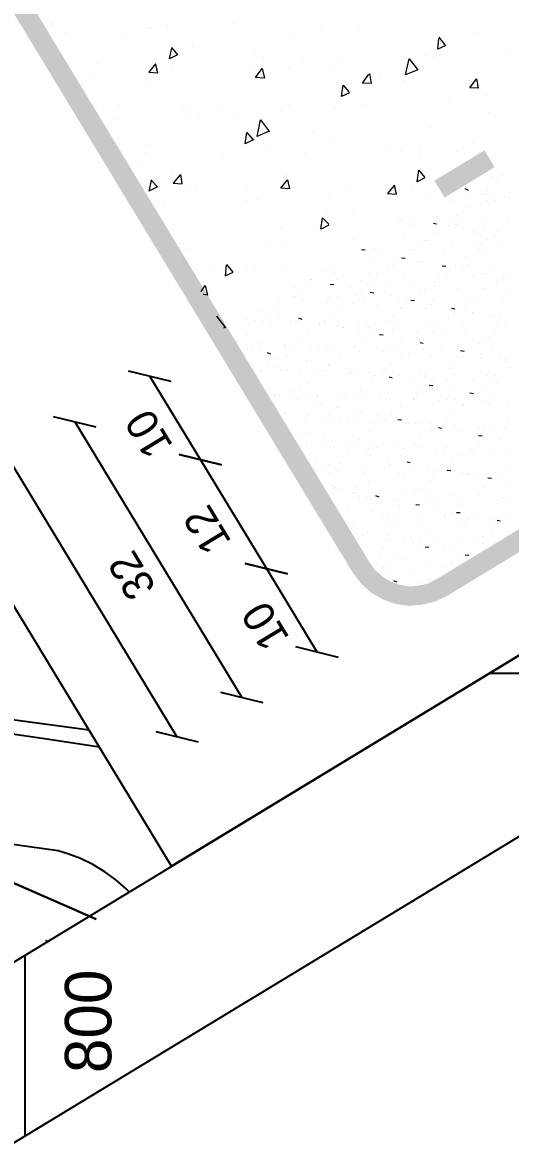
# Model space of a CAD drawing. Header units: metres. Extents: x 218299 to 220222, y 572714 to 574340.
# Drawn here: x 219799.8 to 219831.4, y 573369 to 573442.1 of the extents above; entities that cross this region are included whole.
import ezdxf
from ezdxf.enums import TextEntityAlignment as Align

# ---------------------------------------------------------------- set-up
doc = ezdxf.new("R2010")
doc.units = ezdxf.units.M
doc.header["$MEASUREMENT"] = 0
for name, color, linetype in [('1201', 7, 'Continuous'), ('1202', 7, 'Continuous'), ('1601', 44, 'LANDBORDER'), ('1602', 44, 'Continuous'), ('I_OTHER', 7, 'Continuous'), ('M2200', 253, 'Continuous'), ('M2401', 7, 'Continuous'), ('M2404', 7, 'Continuous'), ('M2605', 253, 'Continuous'), ('PDF_Solid Fills', 1, 'Continuous')]:
    doc.layers.add(name, color=color, linetype=linetype)
doc.layers.add('PDF_Geometry', color=7, linetype='Continuous', true_color=0xffa300)
doc.linetypes.add('LANDBORDER', pattern='A,6.25,[208,elecad.shx,S=0.02,R=0,X=-0.6,Y=0],12.5,[208,elecad.shx,S=0.02,R=180,X=0.6,Y=0],6.25', length=25)

# ---------------------------------------------------------------- blocks, each defined once
blk = doc.blocks.new('111')
at = {"layer": 'M2200'}
blk.add_polyline3d([(219804.135, 573396.306, 595.965), (219793.524, 573397.744, 595.965), (219793.613, 573398.399, 602.025), (219788.375, 573399.109, 601.455), (219789.513, 573407.506, 601.455), (219788.978, 573407.578, 600.765), (219789.183, 573409.093, 607.005), (219780.499, 573410.27, 607.605), (219780.431, 573409.77, 607.185), (219777.205, 573410.207, 607.185), (219777.207, 573410.757, 607.635), (219775.686, 573410.988, 607.591), (219774.465, 573411.174, 607.555), (219755.221, 573414.103, 606.992), (219754.625, 573414.184, 606.975), (219755.873, 573423.393, 607.881), (219756.361, 573426.993, 608.235), (219755.738, 573427.077, 608.235), (219756.093, 573429.697, 608.235), (219758.039, 573429.433, 607.185), (219760.648, 573448.687, 605.833)], dxfattribs=at)
at = {"layer": 'M2401'}
blk.add_polyline3d([(219804.792, 573395.222, 592.831), (219801.239, 573395.751, 592.831), (219792.619, 573397.009, 592.831), (219787.29, 573397.729, 592.831), (219782.224, 573398.425, 592.831), (219776.997, 573399.211, 592.831), (219772.59, 573399.786, 592.831), (219768.082, 573400.448, 592.831), (219758.445, 573401.826, 592.831), (219755.607, 573402.191, 592.831)], dxfattribs=at)
at = {"layer": 'M2404'}
blk.add_polyline3d([(219804.792, 573395.222, 592.831), (219801.239, 573395.751, 592.831), (219792.619, 573397.009, 592.831), (219787.29, 573397.729, 592.831), (219782.224, 573398.425, 592.831), (219776.997, 573399.211, 592.831), (219772.59, 573399.786, 592.831), (219768.082, 573400.448, 592.831), (219758.445, 573401.826, 592.831), (219755.607, 573402.191, 592.831)], dxfattribs=at)
at = {"layer": 'M2605'}
for points in [[(219806.712, 573385.852, 592.386), (219806.528, 573386.05, 592.396), (219805.86, 573386.637, 592.406), (219805.142, 573387.161, 592.421), (219804.38, 573387.62, 592.44), (219803.58, 573388.007, 592.464), (219802.749, 573388.322, 592.493), (219802.129, 573388.503, 592.516), (219797.463, 573389.158, 592.516), (219793.5, 573389.717, 592.486), (219788.552, 573390.394, 592.516), (219784.159, 573391.073, 592.696), (219779.571, 573391.806, 593.026), (219771.184, 573393.121, 593.521)], [(219801.442, 573382.656, 591.407), (219801.324, 573382.741, 591.391)]]:
    blk.add_polyline3d(points, dxfattribs=at)
blk = doc.blocks.new('_Oblique')
at = {"color": 0, "linetype": 'ByBlock', "lineweight": -2}
blk.add_line((-0.5, -0.5), (0.5, 0.5), dxfattribs=at)
blk = doc.blocks.new('A$Cddbfb265')
blk.add_lwpolyline([(8.697, 45.226), (58.68, 45.226), (58.68, 2.528), (8.697, 2.528)], close=True)
at = {"layer": 'I_OTHER'}
for p, q in [((11.018, 36.005), (11.018, 6.017)), ((13.468, 16.431), (13.468, 6.017)), ((16.308, 16.431), (16.308, 13.281)), ((16.308, 13.281), (16.308, 9.163)), ((16.308, 9.163), (16.308, 6.017))]:
    blk.add_line(p, q, dxfattribs=at)
at = {"layer": 'PDF_Geometry', "color": 7, "lineweight": 20}
for points in [[(19.48, 27.816), (19.48, 27.816)], [(19.503, 27.839), (19.503, 27.839)], [(19.741, 27.342), (19.741, 27.342)], [(21.257, 26.323), (21.257, 26.323)], [(22.108, 26.062), (22.108, 26.062)], [(22.155, 26.062), (22.155, 26.062)], [(19.316, 25.592), (19.316, 25.592)], [(19.67, 25.732), (19.67, 25.732)], [(20.095, 25.946), (20.095, 25.946)], [(22.676, 25.825), (22.676, 25.825)], [(22.416, 25.164), (22.463, 24.857), (22.179, 24.88), (22.416, 25.141)], [(21.183, 24.596), (21.183, 24.596)], [(23.007, 24.833), (23.007, 24.833)], [(24.523, 24.787), (24.523, 24.787)], [(19.978, 24.429), (19.978, 24.429)], [(22.085, 24.476), (22.085, 24.476)], [(19.624, 24.122), (19.624, 24.122)], [(19.173, 23.484), (19.173, 23.484)], [(24.71, 23.671), (24.71, 23.671)], [(25.989, 23.484), (25.989, 23.484)], [(21.728, 23.364), (21.728, 23.364)], [(21.918, 23.2), (21.918, 23.2)], [(24.309, 23.27), (24.309, 23.27)], [(24.473, 23.177), (24.473, 23.177)], [(24.784, 23.341), (24.784, 23.341)], [(26.864, 23.154), (26.864, 23.154)], [(19.931, 22.703), (19.931, 22.703)], [(20.191, 22.843), (20.191, 22.843)], [(21.751, 22.94), (21.751, 22.94)], [(22.035, 22.87), (22.035, 22.87)], [(22.746, 22.726), (22.746, 22.726)], [(19.574, 22.536), (19.574, 22.536)], [(25.328, 22.633), (25.328, 22.633)], [(25.872, 22.633), (25.872, 22.633)], [(27.883, 22.512), (27.883, 22.512)], [(23.054, 22.135), (23.054, 22.135)], [(26.911, 21.945), (26.911, 21.945)], [(19.624, 21.828), (19.387, 21.567)], [(19.624, 21.851), (19.694, 21.544), (19.41, 21.567)], [(20.262, 21.661), (20.262, 21.661)], [(23.718, 21.21), (23.291, 21.26), (23.668, 21.661), (23.718, 21.186)], [(24.403, 21.567), (24.403, 21.567)], [(24.71, 21.591), (24.71, 21.591)], [(26.534, 21.828), (26.534, 21.828)], [(20.522, 21.497), (20.191, 21.377), (20.429, 21.21), (20.545, 21.497)], [(21.965, 21.26), (21.965, 21.26)], [(23.15, 21.236), (22.84, 21.26), (23.077, 21.544), (23.124, 21.236)], [(23.505, 21.447), (23.505, 21.447)], [(26.58, 20.926), (26.297, 20.953), (26.534, 21.236), (26.58, 20.953)], [(19.503, 20.926), (19.503, 20.926)], [(20.475, 21.046), (20.475, 21.046)], [(20.783, 20.926), (20.783, 20.926)], [(27.455, 21.116), (27.339, 20.809), (27.101, 20.976), (27.432, 21.116)], [(27.716, 20.953), (27.716, 20.953)], [(30.037, 20.619), (29.753, 20.642), (29.967, 20.926)], [(30.037, 20.642), (29.99, 20.953)], [(23.338, 20.832), (23.338, 20.832)], [(25.919, 20.715), (25.919, 20.715)], [(28.474, 20.595), (28.474, 20.595)], [(29.302, 20.665), (29.302, 20.665)], [(29.516, 20.502), (29.516, 20.502)], [(31.052, 20.502), (31.052, 20.502)], [(24.901, 20.455), (24.901, 20.455)], [(26.841, 20.335), (26.841, 20.335)], [(28.307, 20.335), (28.307, 20.335)], [(22.108, 19.981), (22.108, 19.981)], [(24.356, 19.981), (24.356, 19.981)], [(25.278, 19.934), (25.278, 19.934)], [(19.29, 19.506), (19.29, 19.506)], [(21.918, 19.673), (21.918, 19.673)], [(22.249, 19.53), (22.249, 19.53)], [(23.458, 19.697), (23.458, 19.697)], [(31.694, 19.39), (31.694, 19.39)], [(19.22, 19.129), (19.22, 19.129)], [(19.457, 19.343), (19.457, 19.343)], [(29.256, 19.082), (29.256, 19.082)], [(26.794, 18.725), (26.794, 18.725)], [(30.084, 18.845), (30.084, 18.845)], [(19.834, 18.464), (19.834, 18.464)], [(22.416, 18.371), (22.416, 18.371)], [(24.286, 18.371), (24.286, 18.371)], [(27.055, 18.441), (27.055, 18.441)], [(28.26, 18.608), (28.26, 18.608)], [(30.321, 18.561), (30.321, 18.561)], [(19.149, 17.92), (19.363, 18.017), (19.266, 17.71), (19.149, 17.803)], [(20.285, 18.231), (20.071, 17.947), (20.355, 17.92), (20.308, 18.231)], [(21.848, 18.064), (21.848, 18.064)], [(23.505, 17.636), (23.742, 17.92), (23.812, 17.636)], [(24.002, 18.04), (24.002, 18.04)], [(24.971, 18.254), (24.971, 18.254)], [(27.506, 18.064), (27.506, 18.064)], [(27.552, 18.157), (27.552, 18.157)], [(30.107, 18.04), (30.107, 18.04)], [(19.387, 17.733), (19.387, 17.733)], [(20.853, 17.827), (20.853, 17.827)], [(20.996, 17.636), (20.996, 17.636)], [(22.179, 17.803), (22.179, 17.803)], [(23.434, 17.733), (23.434, 17.733)], [(23.528, 17.636), (23.812, 17.613)], [(24.71, 17.589), (24.71, 17.589)], [(25.989, 17.613), (25.989, 17.613)], [(27.245, 17.306), (26.961, 17.329), (27.195, 17.613)], [(27.195, 17.636), (27.245, 17.329)], [(28.568, 17.496), (28.568, 17.496)], [(29.185, 17.473), (29.185, 17.473)], [(19.22, 16.501), (19.173, 16.975), (19.149, 16.928)], [(21.895, 17.115), (21.895, 17.115)], [(26.724, 17.142), (26.724, 17.142)], [(28.664, 17.022), (28.664, 17.022)], [(28.805, 16.952), (28.805, 16.952)], [(19.22, 16.524), (19.149, 16.524)], [(21.801, 16.477), (21.801, 16.477)], [(24.239, 16.785), (24.239, 16.785)], [(25.776, 16.547), (25.776, 16.547)], [(25.846, 16.524), (25.846, 16.524)], [(26.985, 16.714), (26.985, 16.714)]]:
    blk.add_lwpolyline(points, dxfattribs=at)
for points in [[(21.704, 24.974), (21.374, 24.857), (21.611, 24.69)], [(24.57, 23.057), (24.473, 22.749), (24.239, 22.916)], [(28.851, 20.408), (28.427, 20.478), (28.805, 20.856)], [(23.314, 19.269), (23.077, 19.436), (23.411, 19.553)], [(30.321, 19.176), (30.224, 18.892), (29.99, 19.036)], [(26.18, 17.329), (26.273, 17.613), (25.943, 17.496)]]:
    blk.add_lwpolyline(points, close=True, dxfattribs=at)
at = {"layer": 'PDF_Geometry', "lineweight": 20}
for points in [[(19.931, 16.384), (19.931, 16.384)], [(20.168, 16.217), (20.168, 16.217)], [(20.499, 16.36), (20.499, 16.36)], [(20.973, 16.147), (20.973, 16.147)], [(21.183, 16.407), (21.183, 16.407)], [(21.611, 16.217), (21.611, 16.217)], [(21.658, 16.217), (21.658, 16.217)], [(21.871, 16.264), (21.871, 16.264)], [(22.249, 16.314), (22.249, 16.314)], [(22.369, 16.407), (22.369, 16.407)], [(22.416, 16.407), (22.416, 16.407)], [(22.913, 16.384), (22.913, 16.384)], [(23.15, 16.431), (23.15, 16.431)], [(23.15, 16.217), (23.15, 16.217)], [(24.286, 16.384), (24.38, 16.314)], [(24.663, 16.217), (24.663, 16.217)], [(26.156, 16.217), (26.156, 16.217)], [(26.226, 16.36), (26.226, 16.36)], [(27.646, 16.217), (27.646, 16.217)], [(28.167, 16.337), (28.237, 16.24)], [(29.135, 16.217), (29.135, 16.217)], [(19.266, 15.91), (19.266, 15.91)], [(19.316, 15.91), (19.316, 15.91)], [(19.67, 15.956), (19.67, 15.956)], [(20.332, 16.053), (20.332, 16.053)], [(20.545, 15.91), (20.545, 15.91)], [(20.569, 16.077), (20.569, 16.077)], [(20.899, 15.98), (20.899, 15.98)], [(21.848, 15.956), (21.848, 15.956)], [(22.84, 15.956), (22.937, 15.886)], [(23.1, 15.98), (23.1, 15.98)], [(24.333, 15.956), (24.333, 15.956)], [(24.784, 15.933), (24.784, 15.933)], [(25.635, 16.003), (25.635, 16.003)], [(26.724, 15.91), (26.794, 15.839)], [(26.888, 16.03), (26.888, 16.03)], [(27.245, 15.719), (27.245, 15.719)], [(27.479, 15.743), (27.479, 15.743)], [(27.883, 15.793), (27.883, 15.793)], [(28.12, 16.03), (28.12, 16.03)], [(28.521, 15.886), (28.521, 15.886)], [(28.664, 15.863), (28.664, 15.863)], [(28.781, 15.91), (28.781, 15.91)], [(29.185, 15.98), (29.185, 15.98)], [(29.423, 16.077), (29.423, 16.077)], [(19.457, 15.556), (19.457, 15.556)], [(19.624, 15.602), (19.624, 15.602)], [(19.811, 15.459), (19.811, 15.459)], [(19.954, 15.459), (19.954, 15.459)], [(21.113, 15.602), (21.113, 15.602)], [(21.233, 15.485), (21.233, 15.485)], [(21.327, 15.485), (21.327, 15.485)], [(21.397, 15.556), (21.467, 15.459)], [(22.463, 15.485), (22.463, 15.485)], [(22.606, 15.602), (22.606, 15.602)], [(22.817, 15.485), (22.817, 15.485)], [(23.338, 15.509), (23.338, 15.509)], [(23.742, 15.532), (23.742, 15.532)], [(24.119, 15.602), (24.119, 15.602)], [(24.309, 15.485), (24.309, 15.485)], [(24.64, 15.365), (24.64, 15.365)], [(24.901, 15.412), (24.901, 15.412)], [(25.017, 15.532), (25.017, 15.532)], [(25.255, 15.485), (25.351, 15.412)], [(25.278, 15.459), (25.278, 15.459)], [(25.612, 15.602), (25.612, 15.602)], [(25.799, 15.485), (25.799, 15.485)], [(25.943, 15.556), (25.943, 15.556)], [(26.203, 15.579), (26.203, 15.579)], [(26.25, 15.532), (26.25, 15.532)], [(26.58, 15.626), (26.58, 15.626)], [(27.101, 15.602), (27.101, 15.602)], [(27.218, 15.435), (27.218, 15.435)], [(27.315, 15.485), (27.315, 15.485)], [(27.552, 15.579), (27.552, 15.579)], [(28.591, 15.626), (28.591, 15.626)], [(28.805, 15.602), (28.805, 15.602)], [(28.805, 15.485), (28.805, 15.485)], [(29.135, 15.435), (29.135, 15.435)], [(19.34, 14.988), (19.34, 14.988)], [(19.954, 15.128), (20.024, 15.035)], [(20.545, 15.011), (20.545, 15.011)], [(20.569, 14.988), (20.569, 14.988)], [(21.871, 15.035), (21.871, 15.035)], [(21.895, 15.081), (21.895, 15.081)], [(22.035, 15.011), (22.035, 15.011)], [(22.062, 15.035), (22.062, 15.035)], [(22.322, 15.058), (22.322, 15.058)], [(22.7, 15.128), (22.7, 15.128)], [(23.124, 15.035), (23.124, 15.035)], [(23.361, 15.198), (23.361, 15.198)], [(23.551, 15.011), (23.551, 15.011)], [(23.598, 15.248), (23.598, 15.248)], [(23.812, 15.058), (23.905, 14.988)], [(24.002, 15.295), (24.002, 15.295)], [(24.356, 15.035), (24.356, 15.035)], [(25.041, 15.011), (25.041, 15.011)], [(25.659, 15.081), (25.659, 15.081)], [(25.776, 15.035), (25.776, 15.035)], [(26.534, 15.011), (26.534, 15.011)], [(26.911, 15.105), (26.911, 15.105)], [(27.693, 15.011), (27.693, 15.011)], [(28.047, 15.011), (28.047, 15.011)], [(28.143, 15.105), (28.143, 15.105)], [(29.232, 15.342), (29.232, 15.342)], [(19.48, 14.704), (19.48, 14.704)], [(19.717, 14.727), (19.717, 14.727)], [(20.118, 14.774), (20.118, 14.774)], [(20.452, 14.654), (20.452, 14.654)], [(20.759, 14.868), (20.759, 14.868)], [(21.02, 14.891), (21.02, 14.891)], [(21.397, 14.941), (21.397, 14.941)], [(22.369, 14.654), (22.369, 14.654)], [(27.576, 14.654), (27.576, 14.654)], [(27.789, 14.914), (27.789, 14.914)], [(28.828, 14.654), (28.828, 14.654)], [(20.001, 14.537), (20.001, 14.537)], [(20.001, 14.397), (20.001, 14.397)], [(20.215, 14.276), (20.215, 14.276)], [(21.257, 14.56), (21.257, 14.56)], [(21.494, 14.397), (21.494, 14.397)], [(21.704, 14.276), (21.704, 14.276)], [(22.463, 14.56), (22.463, 14.56)], [(22.486, 14.537), (22.486, 14.537)], [(23.007, 14.397), (23.007, 14.397)], [(23.197, 14.276), (23.197, 14.276)], [(23.788, 14.584), (23.788, 14.584)], [(24.333, 14.607), (24.333, 14.607)], [(24.5, 14.397), (24.5, 14.397)], [(24.71, 14.276), (24.71, 14.276)], [(25.041, 14.607), (25.041, 14.607)], [(25.729, 14.276), (25.729, 14.276)], [(25.989, 14.397), (25.989, 14.397)], [(26.203, 14.276), (26.203, 14.276)], [(26.25, 14.584), (26.343, 14.514)], [(26.273, 14.607), (26.273, 14.607)], [(26.39, 14.347), (26.39, 14.347)], [(26.627, 14.397), (26.627, 14.397)], [(27.031, 14.443), (27.031, 14.443)], [(27.506, 14.42), (27.506, 14.42)], [(27.669, 14.537), (27.669, 14.537)], [(27.693, 14.276), (27.693, 14.276)], [(27.93, 14.56), (27.93, 14.56)], [(28.214, 14.537), (28.214, 14.537)], [(28.334, 14.607), (28.334, 14.607)], [(19.387, 14.063), (19.387, 14.063)], [(20.616, 14.063), (20.616, 14.063)], [(20.923, 14.23), (20.923, 14.23)], [(21.02, 14.136), (21.02, 14.136)], [(21.895, 14.109), (21.895, 14.109)], [(22.89, 14.183), (22.89, 14.183)], [(23.15, 13.922), (23.15, 13.922)], [(23.174, 14.109), (23.174, 14.109)], [(23.788, 14.016), (23.788, 14.016)], [(24.049, 14.039), (24.049, 14.039)], [(24.403, 14.109), (24.403, 14.109)], [(24.426, 14.109), (24.426, 14.109)], [(24.807, 14.16), (24.901, 14.086)], [(25.091, 14.183), (25.091, 14.183)], [(25.351, 14.23), (25.351, 14.23)], [(25.682, 14.16), (25.682, 14.16)], [(26.771, 14.109), (26.771, 14.109)], [(26.961, 14.183), (26.961, 14.183)], [(28.19, 14.16), (28.19, 14.16)], [(19.433, 13.802), (19.433, 13.802)], [(19.48, 13.802), (19.48, 13.802)], [(19.574, 13.709), (19.574, 13.709)], [(20.024, 13.615), (20.024, 13.615)], [(20.168, 13.542), (20.168, 13.542)], [(20.545, 13.592), (20.545, 13.592)], [(20.95, 13.802), (20.95, 13.802)], [(21.207, 13.685), (21.207, 13.685)], [(21.28, 13.615), (21.28, 13.615)], [(21.444, 13.755), (21.444, 13.755)], [(21.467, 13.709), (21.467, 13.709)], [(21.848, 13.755), (21.848, 13.755)], [(22.439, 13.802), (22.439, 13.802)], [(22.509, 13.852), (22.509, 13.852)], [(22.509, 13.615), (22.509, 13.615)], [(22.746, 13.876), (22.746, 13.876)], [(23.361, 13.732), (23.458, 13.662)], [(23.812, 13.662), (23.812, 13.662)], [(23.929, 13.802), (23.929, 13.802)], [(25.068, 13.685), (25.068, 13.685)], [(25.301, 13.709), (25.301, 13.709)], [(25.422, 13.802), (25.422, 13.802)], [(26.297, 13.685), (26.297, 13.685)], [(26.934, 13.802), (26.934, 13.802)], [(27.245, 13.685), (27.245, 13.685)], [(27.339, 13.592), (27.339, 13.592)], [(27.599, 13.732), (27.599, 13.732)], [(19.266, 13.425), (19.266, 13.425)], [(19.908, 13.495), (19.908, 13.495)], [(20.001, 13.331), (20.001, 13.331)], [(20.405, 13.188), (20.405, 13.188)], [(21.895, 13.188), (21.895, 13.188)], [(21.918, 13.331), (21.918, 13.331)], [(21.941, 13.164), (21.941, 13.164)], [(22.012, 13.234), (22.012, 13.234)], [(23.197, 13.188), (23.197, 13.188)], [(23.384, 13.188), (23.384, 13.188)], [(23.859, 13.281), (23.859, 13.281)], [(24.426, 13.188), (24.426, 13.188)], [(24.877, 13.188), (24.877, 13.188)], [(25.729, 13.234), (25.729, 13.234)], [(25.799, 13.258), (25.872, 13.188)], [(26.39, 13.211), (26.39, 13.211)], [(26.818, 13.164), (26.818, 13.164)], [(26.985, 13.258), (26.985, 13.258)], [(27.078, 13.211), (27.078, 13.211)], [(27.479, 13.258), (27.479, 13.258)], [(27.739, 13.211), (27.739, 13.211)], [(27.883, 13.211), (27.883, 13.211)], [(19.41, 13.141), (19.41, 13.141)], [(20.475, 12.904), (20.475, 12.904)], [(20.569, 12.81), (20.569, 12.81)], [(20.592, 13.071), (20.592, 13.071)], [(20.639, 13.118), (20.639, 13.118)], [(22.085, 13.071), (22.085, 13.071)], [(22.416, 12.857), (22.416, 12.857)], [(23.598, 13.071), (23.598, 13.071)], [(24.239, 12.834), (24.239, 12.834)], [(24.356, 12.834), (24.426, 12.763)], [(24.5, 12.857), (24.5, 12.857)], [(24.877, 12.904), (24.877, 12.904)], [(25.091, 13.071), (25.091, 13.071)], [(25.538, 12.997), (25.538, 12.997)], [(25.776, 13.047), (25.776, 13.047)], [(26.18, 13.094), (26.18, 13.094)], [(26.58, 13.071), (26.58, 13.071)], [(19.834, 12.597), (19.834, 12.597)], [(20.048, 12.69), (20.048, 12.69)], [(20.973, 12.43), (20.973, 12.43)], [(21.304, 12.69), (21.304, 12.69)], [(21.327, 12.597), (21.327, 12.597)], [(21.658, 12.503), (21.658, 12.503)], [(21.895, 12.526), (21.895, 12.526)], [(22.296, 12.573), (22.296, 12.573)], [(22.533, 12.69), (22.533, 12.69)], [(22.817, 12.597), (22.817, 12.597)], [(22.937, 12.667), (22.937, 12.667)], [(23.197, 12.69), (23.197, 12.69)], [(23.598, 12.737), (23.598, 12.737)], [(23.835, 12.737), (23.835, 12.737)], [(24.333, 12.597), (24.333, 12.597)], [(25.114, 12.763), (25.114, 12.763)], [(25.822, 12.597), (25.822, 12.597)], [(26.297, 12.787), (26.297, 12.787)], [(26.32, 12.737), (26.32, 12.737)], [(27.315, 12.597), (27.315, 12.597)], [(27.622, 12.787), (27.622, 12.787)], [(19.316, 12.192), (19.316, 12.192)], [(19.433, 12.219), (19.433, 12.219)], [(19.694, 12.242), (19.694, 12.242)], [(20.355, 12.313), (20.355, 12.313)], [(20.616, 12.359), (20.616, 12.359)], [(20.662, 12.192), (20.662, 12.192)], [(20.996, 12.406), (20.996, 12.406)], [(21.965, 12.242), (21.965, 12.242)], [(22.913, 12.406), (22.984, 12.336)], [(23.221, 12.266), (23.221, 12.266)], [(24.45, 12.266), (24.45, 12.266)], [(24.854, 12.383), (24.854, 12.383)], [(25.752, 12.313), (25.752, 12.313)], [(26.771, 12.359), (26.771, 12.359)], [(26.864, 12.266), (26.864, 12.266)], [(27.008, 12.313), (27.008, 12.313)], [(19.29, 11.982), (19.29, 11.982)], [(19.48, 11.862), (19.48, 11.862)], [(19.527, 12.005), (19.527, 12.005)], [(20.095, 11.768), (20.095, 11.768)], [(20.783, 11.982), (20.783, 11.982)], [(20.996, 11.862), (20.996, 11.862)], [(21.35, 11.768), (21.35, 11.768)], [(21.444, 12.005), (21.444, 12.005)], [(21.541, 11.909), (21.541, 11.909)], [(22.272, 11.982), (22.272, 11.982)], [(22.486, 11.862), (22.486, 11.862)], [(22.579, 11.768), (22.579, 11.768)], [(23.411, 11.959), (23.411, 11.959)], [(23.788, 11.982), (23.788, 11.982)], [(23.882, 11.815), (23.882, 11.815)], [(23.979, 11.862), (23.979, 11.862)], [(25.138, 11.838), (25.138, 11.838)], [(25.278, 12.005), (25.278, 12.005)], [(25.328, 11.935), (25.422, 11.862)], [(25.328, 11.721), (25.328, 11.721)], [(25.468, 11.862), (25.468, 11.862)], [(25.989, 11.815), (25.989, 11.815)], [(26.226, 11.838), (26.226, 11.838)], [(26.367, 11.815), (26.367, 11.815)], [(26.627, 11.909), (26.627, 11.909)], [(26.771, 12.005), (26.771, 12.005)], [(26.985, 11.862), (26.985, 11.862)], [(20.001, 11.578), (20.001, 11.578)], [(20.095, 11.484), (20.095, 11.484)], [(20.215, 11.391), (20.215, 11.391)], [(21.704, 11.391), (21.704, 11.391)], [(21.965, 11.531), (21.965, 11.531)], [(22.346, 11.341), (22.346, 11.341)], [(22.746, 11.391), (22.746, 11.391)], [(23.221, 11.391), (23.221, 11.391)], [(23.244, 11.341), (23.244, 11.341)], [(23.384, 11.484), (23.384, 11.484)], [(23.645, 11.508), (23.645, 11.508)], [(23.882, 11.508), (23.979, 11.438)], [(24.026, 11.555), (24.026, 11.555)], [(24.473, 11.341), (24.473, 11.341)], [(24.687, 11.648), (24.687, 11.648)], [(24.71, 11.391), (24.71, 11.391)], [(24.924, 11.675), (24.924, 11.675)], [(25.776, 11.391), (25.776, 11.391)], [(25.846, 11.461), (25.846, 11.461)], [(26.203, 11.391), (26.203, 11.391)], [(19.457, 11.271), (19.457, 11.271)], [(19.764, 10.987), (19.764, 10.987)], [(20.145, 11.057), (20.145, 11.057)], [(20.522, 11.104), (20.522, 11.104)], [(20.689, 11.271), (20.689, 11.271)], [(20.806, 11.13), (20.806, 11.13)], [(21.043, 11.177), (21.043, 11.177)], [(21.444, 11.224), (21.444, 11.224)], [(21.988, 11.317), (21.988, 11.317)], [(22.085, 11.294), (22.085, 11.294)], [(22.439, 11.08), (22.533, 11.01)], [(24.403, 11.057), (24.403, 11.057)], [(26.32, 11.033), (26.32, 11.033)], [(19.503, 10.963), (19.503, 10.963)], [(19.67, 10.773), (19.67, 10.773)], [(19.884, 10.656), (19.884, 10.656)], [(20.118, 10.82), (20.118, 10.82)], [(20.996, 10.679), (20.996, 10.679)], [(21.16, 10.773), (21.16, 10.773)], [(21.374, 10.846), (21.374, 10.846)], [(21.374, 10.656), (21.374, 10.656)], [(22.606, 10.846), (22.606, 10.846)], [(22.676, 10.773), (22.676, 10.773)], [(22.867, 10.656), (22.867, 10.656)], [(22.96, 10.633), (22.96, 10.633)], [(23.905, 10.893), (23.905, 10.893)], [(24.166, 10.796), (24.166, 10.796)], [(24.38, 10.656), (24.38, 10.656)], [(24.877, 10.609), (24.971, 10.536)], [(25.161, 10.893), (25.161, 10.893)], [(25.659, 10.796), (25.659, 10.796)], [(25.872, 10.656), (25.872, 10.656)], [(26.39, 10.893), (26.39, 10.893)], [(26.417, 10.94), (26.417, 10.94)], [(26.417, 10.633), (26.417, 10.633)], [(19.503, 10.349), (19.503, 10.349)], [(19.55, 10.252), (19.55, 10.252)], [(20.736, 10.349), (20.736, 10.349)], [(21.09, 10.586), (21.09, 10.586)], [(22.035, 10.396), (22.035, 10.396)], [(23.291, 10.419), (23.291, 10.419)], [(23.835, 10.275), (23.835, 10.275)], [(24.072, 10.325), (24.072, 10.325)], [(24.473, 10.372), (24.473, 10.372)], [(24.523, 10.396), (24.523, 10.396)], [(25.138, 10.466), (25.138, 10.466)], [(25.375, 10.489), (25.375, 10.489)], [(25.776, 10.536), (25.776, 10.536)], [(25.822, 10.442), (25.822, 10.442)], [(19.647, 10.158), (19.647, 10.158)], [(20.145, 9.898), (20.145, 9.898)], [(20.616, 10.182), (20.616, 10.182)], [(21.233, 9.945), (21.233, 9.945)], [(21.397, 9.921), (21.397, 9.921)], [(21.494, 10.205), (21.494, 10.205)], [(21.494, 9.968), (21.494, 9.968)], [(21.895, 10.042), (21.895, 10.042)], [(22.108, 10.182), (22.108, 10.182)], [(22.533, 10.112), (22.533, 10.112)], [(22.629, 9.921), (22.629, 9.921)], [(22.793, 10.158), (22.793, 10.158)], [(23.174, 10.205), (23.174, 10.205)], [(23.434, 10.182), (23.505, 10.112)], [(23.598, 10.182), (23.598, 10.182)], [(23.929, 9.968), (23.929, 9.968)], [(25.091, 10.182), (25.091, 10.182)], [(25.184, 9.968), (25.184, 9.968)], [(25.375, 10.135), (25.375, 10.135)], [(19.29, 9.684), (19.29, 9.684)], [(19.954, 9.781), (19.954, 9.781)], [(20.048, 9.781), (20.048, 9.781)], [(20.071, 9.567), (20.071, 9.567)], [(20.191, 9.804), (20.191, 9.804)], [(20.592, 9.851), (20.592, 9.851)], [(21.564, 9.567), (21.564, 9.567)], [(21.988, 9.758), (22.062, 9.684)], [(23.054, 9.591), (23.054, 9.591)], [(23.929, 9.731), (23.929, 9.731)], [(24.547, 9.591), (24.547, 9.591)], [(25.846, 9.708), (25.846, 9.708)], [(19.527, 9.424), (19.527, 9.424)], [(20.262, 9.447), (20.262, 9.447)], [(20.545, 9.354), (20.616, 9.26)], [(20.759, 9.424), (20.759, 9.424)], [(21.751, 9.447), (21.751, 9.447)], [(22.062, 9.474), (22.062, 9.474)], [(22.486, 9.307), (22.486, 9.307)], [(23.267, 9.447), (23.267, 9.447)], [(23.314, 9.497), (23.314, 9.497)], [(24.403, 9.283), (24.5, 9.213)], [(24.523, 9.14), (24.523, 9.14)], [(24.547, 9.474), (24.547, 9.474)], [(24.757, 9.447), (24.757, 9.447)], [(24.924, 9.187), (24.924, 9.187)], [(25.562, 9.283), (25.562, 9.283)], [(19.173, 8.833), (19.173, 8.833)], [(19.503, 8.976), (19.503, 8.976)], [(20.168, 8.976), (20.168, 8.976)], [(20.996, 8.976), (20.996, 8.976)], [(21.043, 8.879), (21.043, 8.879)], [(21.444, 9), (21.444, 9)], [(21.941, 8.786), (21.941, 8.786)], [(22.322, 8.833), (22.322, 8.833)], [(22.486, 8.976), (22.486, 8.976)], [(22.676, 8.976), (22.676, 8.976)], [(22.96, 8.856), (23.054, 8.786)], [(22.984, 8.929), (22.984, 8.929)], [(23.221, 8.976), (23.221, 8.976)], [(23.621, 9.023), (23.621, 9.023)], [(23.955, 9.023), (23.955, 9.023)], [(24.002, 8.976), (24.002, 8.976)], [(24.286, 9.093), (24.286, 9.093)], [(24.924, 8.809), (24.924, 8.809)], [(25.231, 9.046), (25.231, 9.046)], [(19.34, 8.455), (19.34, 8.455)], [(19.55, 8.502), (19.55, 8.502)], [(19.6, 8.455), (19.6, 8.455)], [(19.741, 8.502), (19.741, 8.502)], [(20.405, 8.595), (20.405, 8.595)], [(20.639, 8.619), (20.639, 8.619)], [(20.783, 8.502), (20.783, 8.502)], [(21.043, 8.669), (21.043, 8.669)], [(21.517, 8.432), (21.611, 8.358)], [(21.681, 8.762), (21.681, 8.762)], [(22.085, 8.549), (22.085, 8.549)], [(23.338, 8.549), (23.338, 8.549)], [(23.481, 8.408), (23.481, 8.408)], [(24.57, 8.549), (24.57, 8.549)], [(19.149, 8.241), (19.149, 8.241)], [(20.215, 8.051), (20.215, 8.051)], [(20.452, 8.358), (20.452, 8.358)], [(20.662, 8.241), (20.662, 8.241)], [(21.467, 8.074), (21.467, 8.074)], [(21.941, 8.385), (21.941, 8.385)], [(22.155, 8.241), (22.155, 8.241)], [(22.7, 8.051), (22.7, 8.051)], [(23.458, 8.385), (23.458, 8.385)], [(23.645, 8.241), (23.645, 8.241)], [(24.002, 8.098), (24.002, 8.098)], [(24.947, 8.385), (24.947, 8.385)], [(19.884, 7.767), (19.884, 7.767)], [(20.071, 8.028), (20.071, 8.028)], [(20.168, 7.934), (20.168, 7.934)], [(21.374, 7.767), (21.374, 7.767)], [(22.035, 7.981), (22.035, 7.981)], [(22.89, 7.767), (22.89, 7.767)], [(23.434, 7.744), (23.434, 7.744)], [(23.668, 7.767), (23.668, 7.767)], [(23.955, 7.958), (24.049, 7.887)], [(24.072, 7.841), (24.072, 7.841)], [(24.38, 7.791), (24.38, 7.791)], [(24.71, 7.911), (24.71, 7.911)], [(19.574, 7.58), (19.574, 7.58)], [(20.191, 7.32), (20.191, 7.32)], [(20.592, 7.557), (20.592, 7.557)], [(20.806, 7.58), (20.806, 7.58)], [(20.829, 7.413), (20.829, 7.413)], [(21.09, 7.437), (21.09, 7.437)], [(21.467, 7.483), (21.467, 7.483)], [(22.108, 7.627), (22.108, 7.627)], [(22.132, 7.58), (22.132, 7.58)], [(22.392, 7.604), (22.392, 7.604)], [(22.509, 7.53), (22.606, 7.46)], [(22.77, 7.65), (22.77, 7.65)], [(23.384, 7.627), (23.384, 7.627)], [(24.45, 7.483), (24.45, 7.483)], [(19.34, 7.153), (19.34, 7.153)], [(19.55, 7.223), (19.55, 7.223)], [(19.55, 7.036), (19.55, 7.036)], [(19.787, 7.27), (19.787, 7.27)], [(20.238, 7.129), (20.238, 7.129)], [(20.829, 7.176), (20.829, 7.176)], [(21.043, 7.036), (21.043, 7.036)], [(21.066, 7.106), (21.16, 7.036)], [(21.494, 7.129), (21.494, 7.129)], [(22.346, 7.176), (22.346, 7.176)], [(22.533, 7.036), (22.533, 7.036)], [(22.723, 7.129), (22.723, 7.129)], [(23.007, 7.083), (23.007, 7.083)], [(23.835, 7.176), (23.835, 7.176)], [(24.026, 7.176), (24.026, 7.176)], [(24.049, 7.036), (24.049, 7.036)], [(19.624, 6.702), (19.694, 6.608)], [(19.624, 6.655), (19.624, 6.655)], [(20.853, 6.632), (20.853, 6.632)], [(21.564, 6.655), (21.564, 6.655)], [(22.155, 6.678), (22.155, 6.678)], [(23.267, 6.585), (23.267, 6.585)], [(23.411, 6.702), (23.411, 6.702)], [(23.505, 6.632), (23.575, 6.562)], [(20.118, 6.231), (20.118, 6.231)], [(20.285, 6.562), (20.285, 6.562)], [(21.541, 6.254), (21.541, 6.254)], [(21.778, 6.562), (21.778, 6.562)], [(21.918, 6.301), (21.918, 6.301)], [(22.579, 6.395), (22.579, 6.395)], [(22.817, 6.418), (22.817, 6.418)], [(23.221, 6.468), (23.221, 6.468)], [(23.859, 6.562), (23.859, 6.562)], [(19.978, 6.041), (19.978, 6.041)], [(20.238, 6.087), (20.238, 6.087)], [(20.262, 6.208), (20.262, 6.208)], [(20.616, 6.134), (20.616, 6.134)], [(21.28, 6.208), (21.28, 6.208)], [(21.517, 6.208), (21.517, 6.208)], [(22.035, 6.208), (22.132, 6.134)], [(22.746, 6.208), (22.746, 6.208)]]:
    blk.add_lwpolyline(points, dxfattribs=at)
at = {"layer": 'PDF_Solid Fills', "color": 7, "lineweight": 0, "transparency": 33554559}
for points in [[(19.266, 36.005), (19.266, 7.604), (18.628, 35.364), (18.628, 7.604)], [(37.562, 7.604), (37.562, 36.005), (38.179, 7.604), (38.179, 35.364)], [(27.455, 17.068), (27.455, 16.431), (29.349, 17.068), (29.349, 16.431)], [(18.628, 7.604), (18.675, 7.176), (19.266, 7.604), (19.29, 7.296)], [(18.675, 7.176), (18.795, 6.752), (19.29, 7.296), (19.387, 6.986)], [(18.795, 6.752), (19.006, 6.371), (19.387, 6.986), (19.527, 6.725)], [(19.006, 6.371), (19.266, 6.041), (19.527, 6.725), (19.717, 6.491)], [(19.266, 6.041), (19.6, 5.757), (19.717, 6.491), (19.954, 6.278)], [(19.6, 5.757), (19.978, 5.566), (19.954, 6.278), (20.238, 6.134)], [(19.978, 5.566), (20.405, 5.426), (20.238, 6.134), (20.522, 6.041)], [(20.405, 5.426), (20.829, 5.379), (20.522, 6.041), (20.829, 6.017)], [(20.829, 6.017), (35.979, 6.017), (20.829, 5.379), (35.979, 5.379)]]:
    blk.add_solid(points, dxfattribs=at)
at = {"layer": 'I_OTHER'}
for p, rotation in [((13.468, 16.431), 90), ((16.308, 16.431), 90), ((16.308, 13.281), 270), ((16.308, 13.281), 90), ((16.308, 9.163), 270), ((16.308, 9.163), 90), ((11.018, 6.017), 270), ((13.468, 6.017), 270), ((16.308, 6.017), 270)]:
    blk.add_blockref('_Oblique', p, dxfattribs=dict(at, rotation=rotation))
at = {"layer": 'I_OTHER', "char_height": 1, "attachment_point": 5, "rotation": 90}
for s, insert in [('10', (15.308, 14.856)), ('32', (12.468, 11.224)), ('12', (15.308, 11.222)), ('10', (15.308, 7.59))]:
    blk.add_mtext(s, dxfattribs=dict(at, insert=insert))

msp = doc.modelspace()

# ---------------------------------------------------------------- linework, layer by layer
at = {"layer": '1201'}
for points in [[(219830.0448, 573400), (219849.3315, 573400)], [(219800, 573370.087), (219800, 573381.7818)]]:
    msp.add_lwpolyline(points, dxfattribs=at)
at = {"layer": '1202'}
for points in [[(218726.735, 572719.2942), (220113.8457, 573560.3928), (219685.6545, 574266.551), (218298.5438, 573425.4525)], [(218730.1009, 572733.03), (220100.1099, 573563.7586), (219682.2886, 574252.8152), (218312.2795, 573422.0866)]]:
    msp.add_lwpolyline(points, close=True, dxfattribs=at)
at = {"layer": '1601'}
for points in [[(219432.463, 573450.24), (219456.523, 573468.163), (219481.944, 573483.627), (219508.096, 573498.672), (219534.588, 573512.646), (219616.528, 573554.751), (219616.1549, 573544.8885), (219617.1515, 573533.9595), (219618.0482, 573522.7224), (219619.1961, 573510.7999), (219627.5202, 573411.0558), (219652.5026, 573412.3046), (219667.2828, 573412.0742), (219698.0234, 573410.229), (219711.9523, 573408.9222), (219726.4201, 573405.7545), (219738.3563, 573402.964), (219770.6748, 573396.0205), (219799.3651, 573386.389), (219804.5836, 573384.104)], [(219804.5836, 573384.104), (219799.3651, 573386.389), (219770.6748, 573396.0205), (219738.3563, 573402.964), (219726.4201, 573405.7545), (219711.9523, 573408.9222), (219698.0234, 573410.229), (219667.2828, 573412.0742), (219652.5026, 573412.3046), (219627.5202, 573411.0558), (219619.1961, 573510.7999), (219618.0482, 573522.7224), (219617.1515, 573533.9595)]]:
    msp.add_lwpolyline(points, dxfattribs=at)
at = {"layer": '1602'}
for points in [[(219430.758, 573410.9162), (219453.7066, 573430.403), (219478.0737, 573447.8594), (219503.4596, 573463.5206), (219530.0322, 573477.4726), (219618.0482, 573522.7224), (219619.1961, 573510.7999), (219627.5202, 573411.0558), (219652.5026, 573412.3046), (219667.2828, 573412.0742), (219698.0234, 573410.229), (219711.9523, 573408.9222), (219726.4201, 573405.7545), (219738.3563, 573402.964), (219770.6748, 573396.0205), (219799.3651, 573386.389), (219804.5836, 573384.104)], [(219804.5836, 573384.104), (219799.3651, 573386.389), (219770.6748, 573396.0205), (219738.3563, 573402.964), (219739.9163, 573417.902), (219724.9791, 573418.8988), (219726.7063, 573425.3568), (219740.5397, 573422.7508), (219748.536, 573491.5018), (219775.1716, 573494.2821), (219811.9966, 573488.9248)]]:
    msp.add_lwpolyline(points, dxfattribs=at)

# ---------------------------------------------------------------- block references
msp.add_blockref('111', (0, 0))
at = {"xscale": 2, "yscale": 2, "zscale": 2, "rotation": 31.23125109291055}
msp.add_blockref('A$Cddbfb265', (219797.211, 573374.1785), dxfattribs=at)

# ---------------------------------------------------------------- texts
at = {"layer": '1201'}
msp.add_text('800', height=3, rotation=90, dxfattribs=at).set_placement((219802.5652, 573377.4899), align=Align.TOP_CENTER)

doc.saveas('drawing.dxf')
